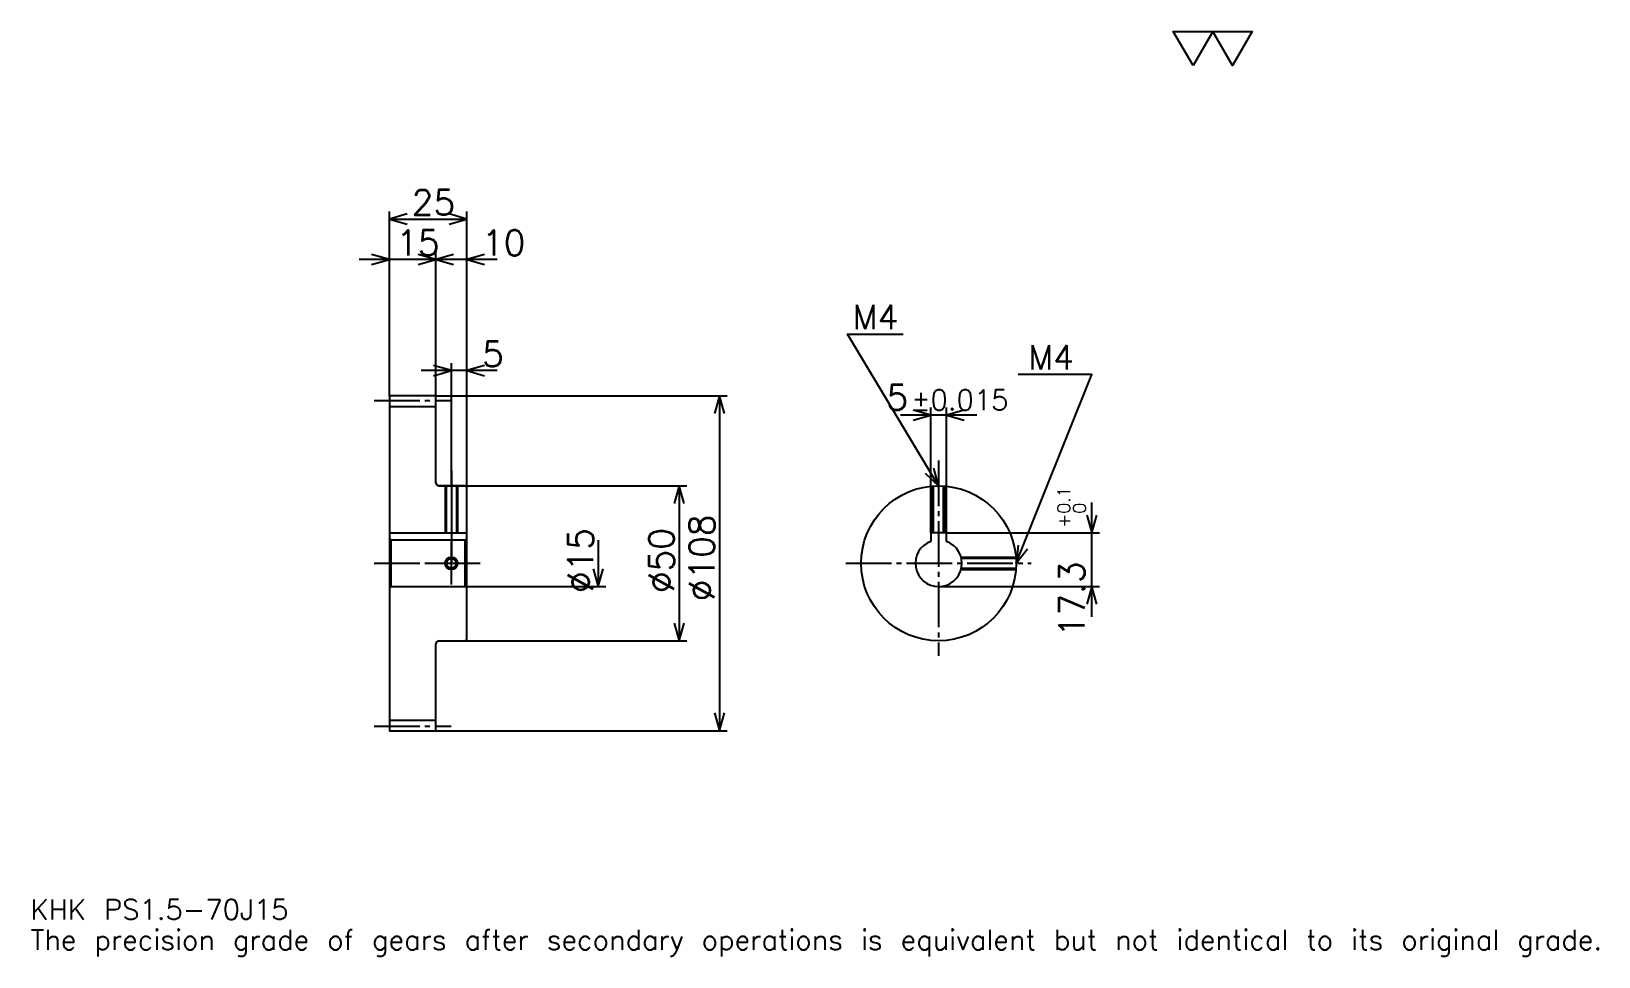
# Model space of a CAD drawing. Extents: x 17 to 522, y 6 to 304.
import ezdxf

# ---------------------------------------------------------------- set-up
doc = ezdxf.new("R2010")
doc.units = 0
doc.linetypes.add('DASHDOT', pattern=[19.565218, 14.673913, -1.630435, 1.630435, -1.630435])
doc.layers.get('0').update_dxf_attribs({"linetype": 'CONTINUOUS'})
doc.layers.add('DASHDOT', color=6, linetype='DASHDOT')
doc.styles.add('KANJI', font='TXT', dxfattribs={"bigfont": 'BIGFONT'})

msp = doc.modelspace()

# ---------------------------------------------------------------- linework, layer by layer
at = {"color": 5}
for p, q in [((132.065216, 186.880432), (132.065216, 246.391296)), ((132.065216, 243.945648), (157.065216, 243.945648)), ((157.065216, 186.880432), (157.065216, 246.391296)), ((147.065216, 186.880432), (147.065216, 233.347839)), ((156.847824, 230.902176), (122.282608, 230.902176)), ((166.847824, 230.902176), (137.282608, 230.902176)), ((152.065216, 186.880432), (152.065216, 197.478271)), ((166.847824, 195.032608), (142.282608, 195.032608)), ((132.065216, 186.780426), (132.065216, 186.880432)), ((146.96521, 186.880432), (157.065216, 186.880432)), ((147.065216, 186.780426), (147.065216, 186.880432)), ((152.065216, 157.880432), (152.065216, 186.880432)), ((152.065216, 157.880432), (152.065216, 186.880432)), ((157.065216, 186.880432), (241.032608, 186.880432)), ((157.065216, 157.380432), (157.065216, 186.880432)), ((238.586945, 186.880432), (238.586945, 78.880432)), ((306.739136, 142.680435), (306.739136, 183.152161)), ((311.739136, 142.680435), (311.739136, 183.152161)), ((321.521729, 180.706512), (296.956543, 180.706512)), ((148.065216, 157.880432), (157.065216, 157.880432)), ((157.065216, 157.880432), (227.989136, 157.880432)), ((225.543488, 157.880432), (225.543488, 107.880432)), ((358.695648, 115.597824), (358.695648, 152.463043)), ((311.739136, 142.680435), (361.141296, 142.680435)), ((199.456512, 140.380432), (199.456512, 125.380432)), ((157.065216, 125.380432), (201.902176, 125.380432)), ((309.239136, 125.380432), (361.141296, 125.380432)), ((148.065216, 107.880432), (157.065216, 107.880432)), ((157.065216, 107.880432), (227.989136, 107.880432)), ((146.96521, 78.880432), (157.065216, 78.880432)), ((157.065216, 78.880432), (241.032608, 78.880432))]:
    msp.add_line(p, q, dxfattribs=at)
at = {"color": 4}
for p, q in [((132.065216, 183.505432), (147.065216, 183.505432)), ((132.065216, 142.680435), (157.065216, 142.680435)), ((132.565216, 140.380432), (132.565216, 125.380432)), ((156.565216, 140.380432), (157.065216, 140.880432)), ((156.565216, 125.380432), (157.065216, 124.880432)), ((132.065216, 82.255432), (147.065216, 82.255432))]:
    msp.add_line(p, q, dxfattribs=at)
at = {"color": 7}
msp.add_lwpolyline([(391.304352, 293.478271), (384.945648, 304.5), (410.380432, 304.5), (404.021729, 293.478271), (397.663055, 304.5), (391.304352, 293.478271)], dxfattribs=at)
at = {"color": 5}
for points in [[(137.771744, 245.57608), (132.065216, 243.945648), (137.771744, 242.315216)], [(151.358688, 242.315216), (157.065216, 243.945648), (151.358688, 245.57608)], [(126.358696, 229.271744), (132.065216, 230.902176), (126.358696, 232.532608)], [(141.358688, 229.271744), (147.065216, 230.902176), (141.358688, 232.532608)], [(152.771744, 232.532608), (147.065216, 230.902176), (152.771744, 229.271744)], [(162.771744, 232.532608), (157.065216, 230.902176), (162.771744, 229.271744)], [(309.239136, 157.880432), (279.891296, 206.793472), (297.82608, 206.793472)], [(146.358688, 193.402176), (152.065216, 195.032608), (146.358688, 196.66304)], [(162.771744, 196.66304), (157.065216, 195.032608), (162.771744, 193.402176)], [(334.239136, 132.880432), (358.695648, 193.75), (334.891296, 193.75)], [(240.217377, 181.17392), (238.586945, 186.880432), (236.956512, 181.17392)], [(301.032593, 179.07608), (306.739136, 180.706512), (301.032593, 182.336945)], [(317.445679, 182.336945), (311.739136, 180.706512), (317.445679, 179.07608)], [(304.90506, 161.934875), (309.239136, 157.880432), (307.701233, 163.612579)], [(227.17392, 152.173904), (225.543488, 157.880432), (223.913055, 152.173904)], [(357.065216, 148.386948), (358.695648, 142.680435), (360.32608, 148.386948)], [(334.85376, 138.783401), (334.239136, 132.880432), (337.879517, 137.567688)], [(197.82608, 131.08696), (199.456512, 125.380432), (201.086945, 131.08696)], [(360.32608, 119.673912), (358.695648, 125.380432), (357.065216, 119.673912)], [(223.913055, 113.586952), (225.543488, 107.880432), (227.17392, 113.586952)], [(236.956512, 84.586952), (238.586945, 78.880432), (240.217377, 84.586952)]]:
    msp.add_lwpolyline(points, dxfattribs=at)
at = {"color": 4}
for points in [[(147.065216, 158.880432), (147.065216, 186.780426), (146.96521, 186.880432), (132.165222, 186.880432), (132.065216, 186.780426), (132.065216, 124.880432)], [(148.065216, 107.880432), (156.565216, 107.880432), (157.065216, 108.380432), (157.065216, 157.380432), (156.565216, 157.880432), (148.065216, 157.880432)], [(150.065216, 157.880432), (150.065216, 142.680435)], [(150.445221, 157.880432), (150.445221, 142.680435)], [(153.685211, 157.880432), (153.685211, 142.680435)], [(154.065216, 157.880432), (154.065216, 142.680435)], [(307.239136, 142.680435), (307.239136, 157.800308)], [(307.619141, 142.680435), (307.619141, 157.827881)], [(310.859131, 142.680435), (310.859131, 157.827881)], [(311.239136, 142.680435), (311.239136, 157.800308)], [(311.739136, 139.951508), (311.739136, 142.680435), (306.739136, 142.680435), (306.739136, 139.951508)], [(132.065216, 124.880432), (132.565216, 125.380432), (156.565216, 125.380432), (156.565216, 140.380432), (132.565216, 140.380432), (132.065216, 140.880432)], [(316.467529, 134.880432), (334.158997, 134.880432)], [(316.562073, 134.500427), (334.186584, 134.500427)], [(316.467529, 130.880432), (334.158997, 130.880432)], [(316.562073, 131.260437), (334.186584, 131.260437)], [(132.065216, 124.880432), (132.065216, 78.980431), (132.165222, 78.880432), (146.96521, 78.880432), (147.065216, 78.980431), (147.065216, 106.880432)]]:
    msp.add_lwpolyline(points, dxfattribs=at)
for centre, radius in [((309.239136, 132.880432), 25), ((152.065216, 132.880432), 1.62)]:
    msp.add_circle(centre, radius, dxfattribs=at)
at = {"color": 7}
msp.add_circle((152.065216, 132.880432), 2, dxfattribs=at)
at = {"color": 4}
for centre, radius, start, end in [((148.065216, 158.880432), 1, 180, 270), ((309.239136, 132.880432), 7.5, 109.47122094, 70.52877906), ((148.065216, 106.880432), 1, 90, 180)]:
    msp.add_arc(centre, radius, start, end, dxfattribs=at)
at = {"layer": 'DASHDOT', "color": 7}
for p, q in [((127.173912, 185.380432), (151.956512, 185.380432)), ((309.239136, 166.032608), (309.239136, 102.989128)), ((152.065216, 157.880432), (152.065216, 132.880432)), ((127.173912, 132.880432), (161.956512, 132.880432)), ((279.347839, 132.880432), (339.130432, 132.880432)), ((127.173912, 80.380432), (151.956512, 80.380432))]:
    msp.add_line(p, q, dxfattribs=at)
for points in [[(152.065216, 162.771729), (152.065216, 137.789124)], [(152.065216, 125.989128), (152.065216, 139.771744)], [(145.17392, 132.880432), (158.956512, 132.880432)]]:
    msp.add_lwpolyline(points, dxfattribs=at)

# ---------------------------------------------------------------- texts
at = {"color": 7, "style": 'KANJI'}
for s, height, p in [('25', 8.152174, (139.266296, 245.25)), ('15', 8.152174, (134.266296, 232.206512)), ('10', 8.152174, (161.956512, 232.206512)), ('M4', 7.826087, (281.521729, 208.42392)), ('5', 8.152174, (161.956512, 196.33696)), ('M4', 7.826087, (338.152161, 195.380432)), ('5', 8.152174, (292.411438, 182.336945)), ('%%p0.015', 6.521739, (300.481079, 182.336945)), ('KHK PS1.5-70J15', 6.521739, (16.304348, 17.934782)), ('The precision grade of gears after secondary operations is equivalent but not identical to its original grade.', 6.521739, (16.304348, 8.152174))]:
    msp.add_text(s, height=height, dxfattribs=at).set_placement(p)
for s, height, p in [('0.1', 4.076087, (351.684784, 148.906723)), ('0', 4.076087, (356.739136, 148.906723)), ('%%c108', 8.152174, (236.956512, 120.652168)), ('+', 4.076087, (351.684784, 144.341492)), ('%%c15', 8.152174, (197.82608, 123.301628)), ('%%c50', 8.152174, (223.913055, 123.301628)), ('17.3', 8.152174, (356.25, 109.055664))]:
    msp.add_text(s, height=height, rotation=90, dxfattribs=at).set_placement(p)

doc.saveas('drawing.dxf')
